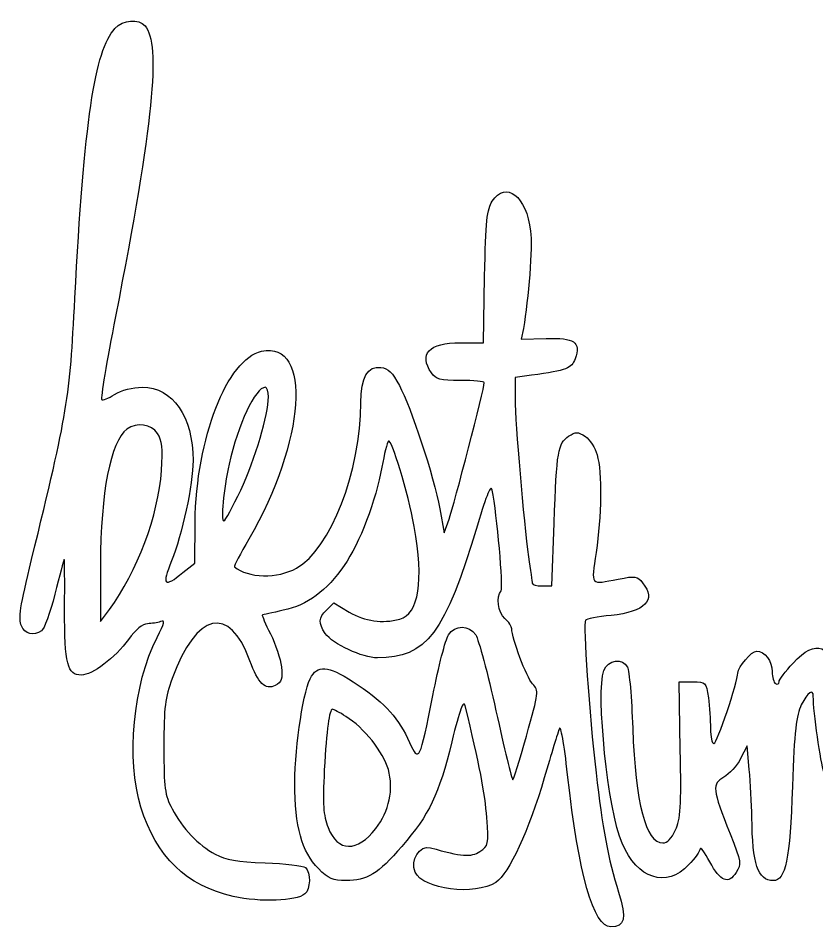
# Model space of a CAD drawing. Header units: centimetres. Extents: x -17.1 to 16.9, y -17.2 to 17.
# Drawn here: x -17.11 to -8.89, y -17.22 to -7.81 of the extents above; entities that cross this region are included whole.
import ezdxf

# ---------------------------------------------------------------- set-up
doc = ezdxf.new("R2010")
doc.units = ezdxf.units.CM
doc.header["$MEASUREMENT"] = 0
doc.layers.add('Layer 1', color=7, linetype='Continuous')

msp = doc.modelspace()

# ---------------------------------------------------------------- linework, layer by layer
at = {"layer": 'Layer 1'}
for points, knots in [([(-16.11489, -7.91281), (-16.32303, -8.13506), (-16.43239, -8.87589), (-16.52764, -10.68917), (-16.52764, -10.68917), (-16.58056, -11.74045), (-16.5982, -11.8357), (-16.97214, -13.38086), (-16.97214, -13.38086), (-17.09208, -13.86417), (-17.10972, -13.99117), (-17.07797, -14.06172), (-17.07797, -14.06172), (-17.03916, -14.14639), (-16.9545, -14.17108), (-16.86983, -14.11464), (-16.86983, -14.11464), (-16.84514, -14.10053), (-16.78164, -13.92767), (-16.73225, -13.73717), (-16.73225, -13.73717), (-16.68639, -13.54667), (-16.64053, -13.38439), (-16.637, -13.38086), (-16.637, -13.38086), (-16.63347, -13.37733), (-16.62994, -13.60664), (-16.63347, -13.89239), (-16.63347, -13.89239), (-16.63347, -14.45683), (-16.60525, -14.56972), (-16.46061, -14.56972), (-16.46061, -14.56972), (-16.34772, -14.56972), (-16.11489, -14.39333), (-15.97378, -14.20283), (-15.97378, -14.20283), (-15.8997, -14.10052), (-15.82914, -14.04408), (-15.77975, -14.04055), (-15.77975, -14.04055), (-15.73742, -14.04055), (-15.67744, -14.02997), (-15.64569, -14.01938), (-15.64569, -14.01938), (-15.5963, -13.99821), (-15.60336, -14.02996), (-15.68097, -14.18166), (-15.68097, -14.18166), (-15.92791, -14.66849), (-16.002, -15.44108), (-15.84678, -15.93144), (-15.84678, -15.93144), (-15.69156, -16.43944), (-15.37406, -16.74283), (-14.89781, -16.84866), (-14.89781, -16.84866), (-14.61559, -16.91216), (-14.2487, -16.89805), (-14.1605, -16.82397), (-14.1605, -16.82397), (-14.10053, -16.77458), (-14.097, -16.60172), (-14.15344, -16.55233), (-14.15344, -16.55233), (-14.17813, -16.53469), (-14.36511, -16.51), (-14.56972, -16.50294), (-14.56972, -16.50294), (-14.859, -16.49236), (-14.97189, -16.47119), (-15.08125, -16.41475), (-15.08125, -16.41475), (-15.25764, -16.3195), (-15.41992, -16.15017), (-15.52575, -15.94556), (-15.52575, -15.94556), (-15.60336, -15.80092), (-15.61042, -15.74095), (-15.61042, -15.31056), (-15.61042, -15.31056), (-15.61042, -14.89428), (-15.59984, -14.80609), (-15.52575, -14.605), (-15.52575, -14.605), (-15.27528, -13.92061), (-14.93661, -13.843), (-14.72494, -14.42156), (-14.72494, -14.42156), (-14.64027, -14.65792), (-14.56619, -14.72848), (-14.46388, -14.67556), (-14.46388, -14.67556), (-14.39685, -14.64028), (-14.38627, -14.61206), (-14.40038, -14.48506), (-14.40038, -14.48506), (-14.41096, -14.40392), (-14.46035, -14.25223), (-14.51327, -14.14639), (-14.51327, -14.14639), (-14.56619, -14.04408), (-14.60146, -13.95589), (-14.59794, -13.95236), (-14.59794, -13.95236), (-14.59088, -13.94883), (-14.49563, -13.92767), (-14.38275, -13.90297), (-14.38275, -13.90297), (-14.13228, -13.85005), (-13.93472, -13.70189), (-13.75481, -13.44083), (-13.75481, -13.44083), (-13.59606, -13.21505), (-13.42673, -12.76702), (-13.36675, -12.42836), (-13.36675, -12.42836), (-13.34206, -12.29783), (-13.31383, -12.17436), (-13.29972, -12.16025), (-13.29972, -12.16025), (-13.26797, -12.12497), (-13.09511, -12.69294), (-13.03514, -13.03867), (-13.03514, -13.03867), (-12.93283, -13.59959), (-12.98575, -13.94178), (-13.18331, -13.9947), (-13.18331, -13.9947), (-13.36323, -14.04056), (-13.53962, -14.01587), (-13.70189, -13.92062), (-13.70189, -13.92062), (-13.70189, -13.92062), (-13.86064, -13.82537), (-13.86064, -13.82537), (-13.86064, -13.82537), (-13.86064, -13.82537), (-13.93472, -13.89945), (-13.93472, -13.89945), (-13.93472, -13.89945), (-14.01939, -13.98412), (-14.02291, -14.03351), (-13.94883, -14.14287), (-13.94883, -14.14287), (-13.87475, -14.2487), (-13.5643, -14.39334), (-13.41261, -14.39334), (-13.41261, -14.39334), (-12.90461, -14.39334), (-12.71411, -14.13934), (-12.3825, -13.02456), (-12.3825, -13.02456), (-12.28372, -12.7), (-12.24492, -12.60123), (-12.23081, -12.66473), (-12.23081, -12.66473), (-12.18142, -12.91167), (-12.11439, -13.67367), (-12.13909, -13.7019), (-12.13909, -13.7019), (-12.19553, -13.7654), (-12.17084, -13.92062), (-12.10028, -13.98765), (-12.10028, -13.98765), (-12.06147, -14.02293), (-12.02972, -14.06879), (-12.02972, -14.09348), (-12.02972, -14.09348), (-12.02972, -14.18873), (-11.87803, -14.59442), (-11.81453, -14.66145), (-11.81453, -14.66145), (-11.7475, -14.73201), (-11.75103, -14.73906), (-11.87803, -15.19767), (-11.87803, -15.19767), (-11.94859, -15.4552), (-12.01209, -15.65628), (-12.01914, -15.64923), (-12.01914, -15.64923), (-12.02972, -15.64217), (-12.10733, -15.32115), (-12.192, -14.93662), (-12.192, -14.93662), (-12.27667, -14.55209), (-12.37192, -14.20284), (-12.40014, -14.15698), (-12.40014, -14.15698), (-12.4707, -14.05115), (-12.61181, -14.05115), (-12.68236, -14.15698), (-12.68236, -14.15698), (-12.71058, -14.20284), (-12.78467, -14.48154), (-12.84111, -14.7814), (-12.84111, -14.7814), (-12.97517, -15.45168), (-12.98575, -15.47637), (-13.081, -15.26471), (-13.081, -15.26471), (-13.19036, -15.01777), (-13.32794, -14.86607), (-13.61017, -14.67204), (-13.61017, -14.67204), (-13.89592, -14.48154), (-14.01234, -14.45685), (-14.08995, -14.58032), (-14.08995, -14.58032), (-14.17109, -14.70026), (-14.25928, -15.28235), (-14.26281, -15.68099), (-14.26281, -15.68099), (-14.26281, -16.12902), (-14.19225, -16.39007), (-14.01939, -16.56293), (-14.01939, -16.56293), (-13.91708, -16.66876), (-13.87122, -16.6864), (-13.73717, -16.6864), (-13.73717, -16.6864), (-13.51845, -16.6864), (-13.40556, -16.61937), (-13.16214, -16.33362), (-13.16214, -16.33362), (-12.87639, -16.00554), (-12.78114, -15.80445), (-12.64708, -15.25765), (-12.64708, -15.25765), (-12.56241, -14.91898), (-12.52714, -14.82373), (-12.5095, -14.88723), (-12.5095, -14.88723), (-12.36486, -15.47637), (-12.30136, -15.7974), (-12.28725, -16.03729), (-12.28725, -16.03729), (-12.26608, -16.31951), (-12.26961, -16.32657), (-12.35781, -16.38654), (-12.35781, -16.38654), (-12.44953, -16.44651), (-12.54478, -16.43946), (-12.86581, -16.34773), (-12.86581, -16.34773), (-12.97517, -16.31598), (-13.07748, -16.47826), (-13.02456, -16.5982), (-13.02456, -16.5982), (-12.94342, -16.77812), (-12.41073, -16.84514), (-12.192, -16.70403), (-12.192, -16.70403), (-12.06147, -16.61584), (-11.84981, -16.16428), (-11.69458, -15.62806), (-11.69458, -15.62806), (-11.62402, -15.38464), (-11.55347, -15.15534), (-11.53936, -15.12006), (-11.53936, -15.12006), (-11.52525, -15.08125), (-11.48997, -15.27175), (-11.45469, -15.59631), (-11.45469, -15.59631), (-11.3418, -16.62642), (-11.18658, -17.16264), (-11.01019, -17.16264), (-11.01019, -17.16264), (-10.86555, -17.16264), (-10.84438, -17.07445), (-10.92905, -16.80633), (-10.92905, -16.80633), (-11.03841, -16.46061), (-11.09838, -16.13958), (-11.16188, -15.57514), (-11.16188, -15.57514), (-11.23244, -14.96483), (-11.29594, -14.04408), (-11.27124, -14.00528), (-11.27124, -14.00528), (-11.26418, -13.99117), (-11.14424, -13.96647), (-11.00666, -13.95589), (-11.00666, -13.95589), (-10.65741, -13.92061), (-10.53747, -13.79714), (-10.6821, -13.62075), (-10.6821, -13.62075), (-10.73854, -13.55019), (-10.75618, -13.54667), (-10.93257, -13.58194), (-10.93257, -13.58194), (-11.2289, -13.63838), (-11.21126, -13.65602), (-11.16188, -13.30677), (-11.16188, -13.30677), (-11.10544, -12.93635), (-11.09838, -12.4848), (-11.1513, -12.30135), (-11.1513, -12.30135), (-11.16894, -12.23079), (-11.22538, -12.14613), (-11.27124, -12.11438), (-11.27124, -12.11438), (-11.35238, -12.06146), (-11.36649, -12.06146), (-11.4441, -12.11085), (-11.4441, -12.11085), (-11.55346, -12.18493), (-11.56757, -12.25549), (-11.59227, -13.00691), (-11.59227, -13.00691), (-11.59227, -13.00691), (-11.61696, -13.65249), (-11.61696, -13.65249), (-11.61696, -13.65249), (-11.61696, -13.65249), (-11.71927, -13.65249), (-11.71927, -13.65249), (-11.71927, -13.65249), (-11.77219, -13.65249), (-11.81805, -13.64191), (-11.81805, -13.62427), (-11.81805, -13.62427), (-11.81805, -13.61016), (-11.83569, -13.48669), (-11.85686, -13.35263), (-11.85686, -13.35263), (-11.90625, -12.9928), (-11.99444, -11.9768), (-11.99444, -11.7228), (-11.99444, -11.7228), (-11.99444, -11.7228), (-11.99444, -11.50408), (-11.99444, -11.50408), (-11.99444, -11.50408), (-11.99444, -11.50408), (-11.82511, -11.48291), (-11.82511, -11.48291), (-11.82511, -11.48291), (-11.45469, -11.42999), (-11.41589, -11.41235), (-11.37708, -11.31358), (-11.37708, -11.31358), (-11.31711, -11.13719), (-11.38414, -11.09486), (-11.67694, -11.10544), (-11.67694, -11.10544), (-11.67694, -11.10544), (-11.93094, -11.1125), (-11.93094, -11.1125), (-11.93094, -11.1125), (-11.93094, -11.1125), (-11.90977, -10.99961), (-11.90977, -10.99961), (-11.90977, -10.99961), (-11.85685, -10.69622), (-11.81452, -10.16), (-11.83569, -9.99772), (-11.83569, -9.99772), (-11.87802, -9.63789), (-12.08969, -9.47561), (-12.2308, -9.6908), (-12.2308, -9.6908), (-12.28372, -9.77194), (-12.29783, -9.88836), (-12.30841, -10.46691), (-12.30841, -10.46691), (-12.30841, -10.46691), (-12.31899, -11.14777), (-12.31899, -11.14777), (-12.31899, -11.14777), (-12.31899, -11.14777), (-12.55888, -11.14777), (-12.55888, -11.14777), (-12.55888, -11.14777), (-12.87991, -11.14777), (-12.9928, -11.26419), (-12.85521, -11.45821), (-12.85521, -11.45821), (-12.80935, -11.52524), (-12.77054, -11.53582), (-12.55535, -11.53582), (-12.55535, -11.53582), (-12.42129, -11.53582), (-12.31193, -11.5464), (-12.31193, -11.56051), (-12.31193, -11.56051), (-12.31193, -11.61343), (-12.6259, -12.82698), (-12.67529, -12.96457), (-12.67529, -12.96457), (-12.67529, -12.96457), (-12.72468, -13.10568), (-12.72468, -13.10568), (-12.72468, -13.10568), (-12.72468, -13.10568), (-12.77054, -12.85874), (-12.77054, -12.85874), (-12.77054, -12.85874), (-12.83404, -12.52007), (-13.06687, -11.80393), (-13.18682, -11.58874), (-13.18682, -11.58874), (-13.25738, -11.45468), (-13.30324, -11.40882), (-13.37732, -11.40177), (-13.37732, -11.40177), (-13.5149, -11.38413), (-13.58193, -11.50408), (-13.58193, -11.76513), (-13.58193, -11.76513), (-13.58193, -12.46716), (-13.8959, -13.27149), (-14.24515, -13.46905), (-14.24515, -13.46905), (-14.43918, -13.57841), (-14.74962, -13.57136), (-14.88368, -13.45494), (-14.88368, -13.45494), (-14.89074, -13.44788), (-14.82371, -13.32088), (-14.73551, -13.16919), (-14.73551, -13.16919), (-14.15343, -12.1673), (-14.08287, -11.12308), (-14.60498, -11.23597), (-14.60498, -11.23597), (-14.96129, -11.31358), (-15.27879, -12.13203), (-15.28937, -12.99633), (-15.28937, -12.99633), (-15.28937, -12.99633), (-15.2929, -13.41614), (-15.2929, -13.41614), (-15.2929, -13.41614), (-15.2929, -13.41614), (-15.41637, -13.51492), (-15.41637, -13.51492), (-15.41637, -13.51492), (-15.60687, -13.67367), (-15.63509, -13.64545), (-15.53279, -13.39498), (-15.53279, -13.39498), (-15.42343, -13.1304), (-15.31054, -12.60476), (-15.31054, -12.36134), (-15.31054, -12.36134), (-15.31054, -11.90978), (-15.51868, -11.6064), (-15.83265, -11.6064), (-15.83265, -11.6064), (-15.93848, -11.6064), (-16.04079, -11.63462), (-16.1184, -11.68048), (-16.1184, -11.68048), (-16.1819, -11.71929), (-16.2454, -11.74398), (-16.25246, -11.7334), (-16.25246, -11.7334), (-16.26304, -11.72282), (-16.19954, -11.33829), (-16.10782, -10.87615), (-16.10782, -10.87615), (-15.71976, -8.8759), (-15.63863, -8.08215), (-15.80443, -7.88459), (-15.80443, -7.88459), (-15.87146, -7.80698), (-16.03021, -7.82109), (-16.11487, -7.91281), (-16.11487, -7.91281), (-16.11487, -7.91281), (-16.11489, -7.91281), (-16.11489, -7.91281)], [0, 0, 0, 0, 0.0083333, 0.0083333, 0.0083333, 0.0083333, 0.0166667, 0.0166667, 0.0166667, 0.0166667, 0.025, 0.025, 0.025, 0.025, 0.0333333, 0.0333333, 0.0333333, 0.0333333, 0.0416667, 0.0416667, 0.0416667, 0.0416667, 0.05, 0.05, 0.05, 0.05, 0.0583333, 0.0583333, 0.0583333, 0.0583333, 0.0666667, 0.0666667, 0.0666667, 0.0666667, 0.075, 0.075, 0.075, 0.075, 0.0833333, 0.0833333, 0.0833333, 0.0833333, 0.0916667, 0.0916667, 0.0916667, 0.0916667, 0.1, 0.1, 0.1, 0.1, 0.1083333, 0.1083333, 0.1083333, 0.1083333, 0.1166667, 0.1166667, 0.1166667, 0.1166667, 0.125, 0.125, 0.125, 0.125, 0.1333333, 0.1333333, 0.1333333, 0.1333333, 0.1416667, 0.1416667, 0.1416667, 0.1416667, 0.15, 0.15, 0.15, 0.15, 0.1583333, 0.1583333, 0.1583333, 0.1583333, 0.1666667, 0.1666667, 0.1666667, 0.1666667, 0.175, 0.175, 0.175, 0.175, 0.1833333, 0.1833333, 0.1833333, 0.1833333, 0.1916667, 0.1916667, 0.1916667, 0.1916667, 0.2, 0.2, 0.2, 0.2, 0.2083333, 0.2083333, 0.2083333, 0.2083333, 0.2166667, 0.2166667, 0.2166667, 0.2166667, 0.225, 0.225, 0.225, 0.225, 0.2333333, 0.2333333, 0.2333333, 0.2333333, 0.2416667, 0.2416667, 0.2416667, 0.2416667, 0.25, 0.25, 0.25, 0.25, 0.2583333, 0.2583333, 0.2583333, 0.2583333, 0.2666667, 0.2666667, 0.2666667, 0.2666667, 0.275, 0.275, 0.275, 0.275, 0.2833333, 0.2833333, 0.2833333, 0.2833333, 0.2916667, 0.2916667, 0.2916667, 0.2916667, 0.3, 0.3, 0.3, 0.3, 0.3083333, 0.3083333, 0.3083333, 0.3083333, 0.3166667, 0.3166667, 0.3166667, 0.3166667, 0.325, 0.325, 0.325, 0.325, 0.3333333, 0.3333333, 0.3333333, 0.3333333, 0.3416667, 0.3416667, 0.3416667, 0.3416667, 0.35, 0.35, 0.35, 0.35, 0.3583333, 0.3583333, 0.3583333, 0.3583333, 0.3666667, 0.3666667, 0.3666667, 0.3666667, 0.375, 0.375, 0.375, 0.375, 0.3833333, 0.3833333, 0.3833333, 0.3833333, 0.3916667, 0.3916667, 0.3916667, 0.3916667, 0.4, 0.4, 0.4, 0.4, 0.4083333, 0.4083333, 0.4083333, 0.4083333, 0.4166667, 0.4166667, 0.4166667, 0.4166667, 0.425, 0.425, 0.425, 0.425, 0.4333333, 0.4333333, 0.4333333, 0.4333333, 0.4416667, 0.4416667, 0.4416667, 0.4416667, 0.45, 0.45, 0.45, 0.45, 0.4583333, 0.4583333, 0.4583333, 0.4583333, 0.4666667, 0.4666667, 0.4666667, 0.4666667, 0.475, 0.475, 0.475, 0.475, 0.4833333, 0.4833333, 0.4833333, 0.4833333, 0.4916667, 0.4916667, 0.4916667, 0.4916667, 0.5, 0.5, 0.5, 0.5, 0.5083333, 0.5083333, 0.5083333, 0.5083333, 0.5166667, 0.5166667, 0.5166667, 0.5166667, 0.525, 0.525, 0.525, 0.525, 0.5333333, 0.5333333, 0.5333333, 0.5333333, 0.5416667, 0.5416667, 0.5416667, 0.5416667, 0.55, 0.55, 0.55, 0.55, 0.5583333, 0.5583333, 0.5583333, 0.5583333, 0.5666667, 0.5666667, 0.5666667, 0.5666667, 0.575, 0.575, 0.575, 0.575, 0.5833333, 0.5833333, 0.5833333, 0.5833333, 0.5916667, 0.5916667, 0.5916667, 0.5916667, 0.6, 0.6, 0.6, 0.6, 0.6083333, 0.6083333, 0.6083333, 0.6083333, 0.6166667, 0.6166667, 0.6166667, 0.6166667, 0.625, 0.625, 0.625, 0.625, 0.6333333, 0.6333333, 0.6333333, 0.6333333, 0.6416667, 0.6416667, 0.6416667, 0.6416667, 0.65, 0.65, 0.65, 0.65, 0.6583333, 0.6583333, 0.6583333, 0.6583333, 0.6666667, 0.6666667, 0.6666667, 0.6666667, 0.675, 0.675, 0.675, 0.675, 0.6833333, 0.6833333, 0.6833333, 0.6833333, 0.6916667, 0.6916667, 0.6916667, 0.6916667, 0.7, 0.7, 0.7, 0.7, 0.7083333, 0.7083333, 0.7083333, 0.7083333, 0.7166667, 0.7166667, 0.7166667, 0.7166667, 0.725, 0.725, 0.725, 0.725, 0.7333333, 0.7333333, 0.7333333, 0.7333333, 0.7416667, 0.7416667, 0.7416667, 0.7416667, 0.75, 0.75, 0.75, 0.75, 0.7583333, 0.7583333, 0.7583333, 0.7583333, 0.7666667, 0.7666667, 0.7666667, 0.7666667, 0.775, 0.775, 0.775, 0.775, 0.7833333, 0.7833333, 0.7833333, 0.7833333, 0.7916667, 0.7916667, 0.7916667, 0.7916667, 0.8, 0.8, 0.8, 0.8, 0.8083333, 0.8083333, 0.8083333, 0.8083333, 0.8166667, 0.8166667, 0.8166667, 0.8166667, 0.825, 0.825, 0.825, 0.825, 0.8333333, 0.8333333, 0.8333333, 0.8333333, 0.8416667, 0.8416667, 0.8416667, 0.8416667, 0.85, 0.85, 0.85, 0.85, 0.8583333, 0.8583333, 0.8583333, 0.8583333, 0.8666667, 0.8666667, 0.8666667, 0.8666667, 0.875, 0.875, 0.875, 0.875, 0.8833333, 0.8833333, 0.8833333, 0.8833333, 0.8916667, 0.8916667, 0.8916667, 0.8916667, 0.9, 0.9, 0.9, 0.9, 0.9083333, 0.9083333, 0.9083333, 0.9083333, 0.9166667, 0.9166667, 0.9166667, 0.9166667, 0.925, 0.925, 0.925, 0.925, 0.9333333, 0.9333333, 0.9333333, 0.9333333, 0.9416667, 0.9416667, 0.9416667, 0.9416667, 0.95, 0.95, 0.95, 0.95, 0.9583333, 0.9583333, 0.9583333, 0.9583333, 0.9666667, 0.9666667, 0.9666667, 0.9666667, 0.975, 0.975, 0.975, 0.975, 0.9833333, 0.9833333, 0.9833333, 0.9833333, 1, 1, 1, 1]), ([(-14.53445, -11.70517), (-14.53445, -11.88861), (-14.66851, -12.34017), (-14.8202, -12.66473), (-14.8202, -12.66473), (-14.90134, -12.83759), (-14.97895, -12.98223), (-14.99306, -12.98223), (-14.99306, -12.98223), (-15.02834, -12.98223), (-14.99659, -12.6612), (-14.94014, -12.39662), (-14.94014, -12.39662), (-14.84842, -11.99093), (-14.6685, -11.6064), (-14.5662, -11.6064), (-14.5662, -11.6064), (-14.54856, -11.6064), (-14.53445, -11.65226), (-14.53445, -11.70518), (-14.53445, -11.70518), (-14.53445, -11.70518), (-14.53445, -11.70517), (-14.53445, -11.70517)], [0, 0, 0, 0, 0.1428571, 0.1428571, 0.1428571, 0.1428571, 0.2857143, 0.2857143, 0.2857143, 0.2857143, 0.4285714, 0.4285714, 0.4285714, 0.4285714, 0.5714286, 0.5714286, 0.5714286, 0.5714286, 0.7142857, 0.7142857, 0.7142857, 0.7142857, 1, 1, 1, 1]), ([(-15.67745, -12.08264), (-15.62806, -12.15672), (-15.62101, -12.23081), (-15.63512, -12.46364), (-15.63512, -12.46364), (-15.66687, -12.92225), (-15.88559, -13.50786), (-16.17134, -13.89592), (-16.17134, -13.89592), (-16.17134, -13.89592), (-16.26306, -14.01939), (-16.26306, -14.01939), (-16.26306, -14.01939), (-16.26306, -14.01939), (-16.26306, -13.43378), (-16.26306, -13.43378), (-16.26306, -13.43378), (-16.26306, -12.68589), (-16.16075, -12.16731), (-15.99142, -12.03678), (-15.99142, -12.03678), (-15.88911, -11.9627), (-15.74095, -11.98386), (-15.67745, -12.08264)], [0, 0, 0, 0, 0.1428571, 0.1428571, 0.1428571, 0.1428571, 0.2857143, 0.2857143, 0.2857143, 0.2857143, 0.4285714, 0.4285714, 0.4285714, 0.4285714, 0.5714286, 0.5714286, 0.5714286, 0.5714286, 0.7142857, 0.7142857, 0.7142857, 0.7142857, 1, 1, 1, 1]), ([(-8.24442, -14.11817), (-8.33261, -14.21342), (-8.43139, -14.4145), (-8.51959, -14.66498), (-8.51959, -14.66498), (-8.5584, -14.76729), (-8.5972, -14.85195), (-8.60778, -14.85195), (-8.60778, -14.85195), (-8.61836, -14.85195), (-8.64659, -14.7567), (-8.66775, -14.63676), (-8.66775, -14.63676), (-8.74183, -14.25223), (-8.89353, -14.18873), (-9.13342, -14.44626), (-9.13342, -14.44626), (-9.21103, -14.53093), (-9.27806, -14.61912), (-9.27806, -14.64029), (-9.27806, -14.64029), (-9.27806, -14.66146), (-9.29217, -14.66851), (-9.31334, -14.65793), (-9.31334, -14.65793), (-9.33098, -14.64735), (-9.34862, -14.5909), (-9.34862, -14.53446), (-9.34862, -14.53446), (-9.34862, -14.42863), (-9.42623, -14.32279), (-9.50737, -14.32279), (-9.50737, -14.32279), (-9.56029, -14.32279), (-9.7014, -14.48507), (-9.7014, -14.54857), (-9.7014, -14.54857), (-9.7014, -14.64029), (-9.91659, -15.27529), (-9.94834, -15.27529), (-9.94834, -15.27529), (-9.96951, -15.27529), (-9.98362, -15.20473), (-9.98362, -15.12007), (-9.98362, -15.12007), (-9.98362, -15.0354), (-9.9942, -14.89429), (-10.00479, -14.80257), (-10.00479, -14.80257), (-10.02948, -14.64029), (-10.02948, -14.64029), (-10.16707, -14.64029), (-10.16707, -14.64029), (-10.16707, -14.64029), (-10.30465, -14.64029), (-10.30465, -14.64029), (-10.30465, -14.64029), (-10.30465, -14.64029), (-10.29407, -15.33526), (-10.29407, -15.33526), (-10.29407, -15.33526), (-10.28349, -15.93145), (-10.29054, -16.0514), (-10.34346, -16.16429), (-10.34346, -16.16429), (-10.38579, -16.25601), (-10.42813, -16.29835), (-10.47399, -16.29835), (-10.47399, -16.29835), (-10.65038, -16.29835), (-10.75621, -15.89266), (-10.78443, -15.11654), (-10.78443, -15.11654), (-10.79501, -14.8061), (-10.81971, -14.52387), (-10.83735, -14.4886), (-10.83735, -14.4886), (-10.88674, -14.38982), (-11.03843, -14.41099), (-11.08077, -14.52388), (-11.08077, -14.52388), (-11.16544, -14.74966), (-11.03844, -15.97027), (-10.8938, -16.30188), (-10.8938, -16.30188), (-10.73858, -16.66877), (-10.43519, -16.76755), (-10.20941, -16.52413), (-10.20941, -16.52413), (-10.14238, -16.4571), (-10.08947, -16.37949), (-10.08947, -16.35832), (-10.08947, -16.35832), (-10.08947, -16.33363), (-10.04361, -16.3936), (-9.99069, -16.49238), (-9.99069, -16.49238), (-9.88133, -16.69699), (-9.80019, -16.72874), (-9.71905, -16.60174), (-9.71905, -16.60174), (-9.66261, -16.51707), (-9.66613, -16.49943), (-9.78255, -16.2031), (-9.78255, -16.2031), (-9.96599, -15.74096), (-9.96952, -15.69157), (-9.84605, -15.62102), (-9.84605, -15.62102), (-9.78961, -15.58927), (-9.71199, -15.5046), (-9.67319, -15.43052), (-9.67319, -15.43052), (-9.67319, -15.43052), (-9.60616, -15.29999), (-9.60616, -15.29999), (-9.60616, -15.29999), (-9.60616, -15.29999), (-9.58499, -15.54341), (-9.58499, -15.54341), (-9.58499, -15.54341), (-9.57088, -15.67747), (-9.5603, -15.89619), (-9.55677, -16.03377), (-9.55677, -16.03377), (-9.55324, -16.5206), (-9.4968, -16.68288), (-9.33805, -16.68641), (-9.33805, -16.68641), (-9.21105, -16.68641), (-9.16519, -16.47122), (-9.14049, -15.71627), (-9.14049, -15.71627), (-9.11932, -15.13771), (-9.10168, -14.98602), (-9.04877, -14.87666), (-9.04877, -14.87666), (-8.98174, -14.74613), (-8.9253, -14.70733), (-8.9253, -14.78847), (-8.9253, -14.78847), (-8.9253, -14.94369), (-8.84769, -15.48344), (-8.81594, -15.56458), (-8.81594, -15.56458), (-8.77008, -15.67747), (-8.696, -15.71275), (-8.6078, -15.66336), (-8.6078, -15.66336), (-8.53724, -15.62455), (-8.5443, -15.64572), (-8.33616, -15.046), (-8.33616, -15.046), (-8.24797, -14.792), (-8.1633, -14.57328), (-8.14919, -14.55564), (-8.14919, -14.55564), (-8.10686, -14.51331), (-8.08216, -14.80964), (-8.06452, -15.62808), (-8.06452, -15.62808), (-8.05041, -16.20311), (-8.03277, -16.40772), (-7.97633, -16.62997), (-7.97633, -16.62997), (-7.85991, -17.06741), (-7.73997, -17.22264), (-7.59886, -17.10622), (-7.59886, -17.10622), (-7.54594, -17.06036), (-7.54594, -16.91572), (-7.59533, -16.79225), (-7.59533, -16.79225), (-7.61297, -16.75697), (-7.57064, -16.70053), (-7.47539, -16.61939), (-7.47539, -16.61939), (-7.34133, -16.51003), (-7.33075, -16.5065), (-7.26725, -16.56295), (-7.26725, -16.56295), (-7.16847, -16.65114), (-6.95328, -16.71817), (-6.75572, -16.71817), (-6.75572, -16.71817), (-6.41705, -16.7217), (-6.03253, -16.46417), (-6.03253, -16.23839), (-6.03253, -16.23839), (-6.03253, -16.04436), (-6.13131, -16.03025), (-6.3465, -16.19253), (-6.3465, -16.19253), (-6.6005, -16.38303), (-6.75219, -16.40772), (-7.03794, -16.29836), (-7.03794, -16.29836), (-7.03794, -16.29836), (-7.12966, -16.26308), (-7.12966, -16.26308), (-7.12966, -16.26308), (-7.12966, -16.26308), (-7.0203, -16.1008), (-7.0203, -16.1008), (-7.0203, -16.1008), (-6.74513, -15.70216), (-6.45586, -14.88724), (-6.45586, -14.50977), (-6.45586, -14.50977), (-6.45586, -14.10408), (-6.72397, -13.91358), (-6.9815, -14.1323), (-6.9815, -14.1323), (-7.11908, -14.24872), (-7.31664, -14.65088), (-7.41189, -15.01072), (-7.41189, -15.01072), (-7.46833, -15.21533), (-7.4895, -15.41641), (-7.49656, -15.7445), (-7.49656, -15.7445), (-7.50362, -16.18547), (-7.50714, -16.20311), (-7.59887, -16.29131), (-7.59887, -16.29131), (-7.73998, -16.43242), (-7.76115, -16.36187), (-7.76115, -15.75156), (-7.76115, -15.75156), (-7.76468, -15.1095), (-7.81054, -14.55564), (-7.88462, -14.30164), (-7.88462, -14.30164), (-7.9587, -14.04058), (-8.10687, -13.9665), (-8.24445, -14.1182), (-8.24445, -14.1182), (-8.24445, -14.1182), (-8.24442, -14.11817), (-8.24442, -14.11817)], [0, 0, 0, 0, 0.0163934, 0.0163934, 0.0163934, 0.0163934, 0.0327869, 0.0327869, 0.0327869, 0.0327869, 0.0491803, 0.0491803, 0.0491803, 0.0491803, 0.0655738, 0.0655738, 0.0655738, 0.0655738, 0.0819672, 0.0819672, 0.0819672, 0.0819672, 0.0983607, 0.0983607, 0.0983607, 0.0983607, 0.1147541, 0.1147541, 0.1147541, 0.1147541, 0.1311475, 0.1311475, 0.1311475, 0.1311475, 0.147541, 0.147541, 0.147541, 0.147541, 0.1639344, 0.1639344, 0.1639344, 0.1639344, 0.1803279, 0.1803279, 0.1803279, 0.1803279, 0.1967213, 0.1967213, 0.1967213, 0.1967213, 0.2131148, 0.2131148, 0.2131148, 0.2131148, 0.2295082, 0.2295082, 0.2295082, 0.2295082, 0.2459016, 0.2459016, 0.2459016, 0.2459016, 0.2622951, 0.2622951, 0.2622951, 0.2622951, 0.2786885, 0.2786885, 0.2786885, 0.2786885, 0.295082, 0.295082, 0.295082, 0.295082, 0.3114754, 0.3114754, 0.3114754, 0.3114754, 0.3278689, 0.3278689, 0.3278689, 0.3278689, 0.3442623, 0.3442623, 0.3442623, 0.3442623, 0.3606557, 0.3606557, 0.3606557, 0.3606557, 0.3770492, 0.3770492, 0.3770492, 0.3770492, 0.3934426, 0.3934426, 0.3934426, 0.3934426, 0.4098361, 0.4098361, 0.4098361, 0.4098361, 0.4262295, 0.4262295, 0.4262295, 0.4262295, 0.442623, 0.442623, 0.442623, 0.442623, 0.4590164, 0.4590164, 0.4590164, 0.4590164, 0.4754098, 0.4754098, 0.4754098, 0.4754098, 0.4918033, 0.4918033, 0.4918033, 0.4918033, 0.5081967, 0.5081967, 0.5081967, 0.5081967, 0.5245902, 0.5245902, 0.5245902, 0.5245902, 0.5409836, 0.5409836, 0.5409836, 0.5409836, 0.557377, 0.557377, 0.557377, 0.557377, 0.5737705, 0.5737705, 0.5737705, 0.5737705, 0.5901639, 0.5901639, 0.5901639, 0.5901639, 0.6065574, 0.6065574, 0.6065574, 0.6065574, 0.6229508, 0.6229508, 0.6229508, 0.6229508, 0.6393443, 0.6393443, 0.6393443, 0.6393443, 0.6557377, 0.6557377, 0.6557377, 0.6557377, 0.6721311, 0.6721311, 0.6721311, 0.6721311, 0.6885246, 0.6885246, 0.6885246, 0.6885246, 0.704918, 0.704918, 0.704918, 0.704918, 0.7213115, 0.7213115, 0.7213115, 0.7213115, 0.7377049, 0.7377049, 0.7377049, 0.7377049, 0.7540984, 0.7540984, 0.7540984, 0.7540984, 0.7704918, 0.7704918, 0.7704918, 0.7704918, 0.7868852, 0.7868852, 0.7868852, 0.7868852, 0.8032787, 0.8032787, 0.8032787, 0.8032787, 0.8196721, 0.8196721, 0.8196721, 0.8196721, 0.8360656, 0.8360656, 0.8360656, 0.8360656, 0.852459, 0.852459, 0.852459, 0.852459, 0.8688525, 0.8688525, 0.8688525, 0.8688525, 0.8852459, 0.8852459, 0.8852459, 0.8852459, 0.9016393, 0.9016393, 0.9016393, 0.9016393, 0.9180328, 0.9180328, 0.9180328, 0.9180328, 0.9344262, 0.9344262, 0.9344262, 0.9344262, 0.9508197, 0.9508197, 0.9508197, 0.9508197, 0.9672131, 0.9672131, 0.9672131, 0.9672131, 1, 1, 1, 1]), ([(-13.73717, -14.99658), (-13.55373, -15.10947), (-13.34911, -15.36347), (-13.29973, -15.54339), (-13.29973, -15.54339), (-13.24329, -15.74447), (-13.28915, -15.97025), (-13.43026, -16.15017), (-13.43026, -16.15017), (-13.61723, -16.39711), (-13.82184, -16.39359), (-13.92062, -16.13959), (-13.92062, -16.13959), (-13.97001, -16.00553), (-13.97706, -15.91028), (-13.95943, -15.54692), (-13.95943, -15.54692), (-13.93474, -15.12359), (-13.91004, -14.9225), (-13.87476, -14.9225), (-13.87476, -14.9225), (-13.86418, -14.9225), (-13.80068, -14.95425), (-13.73718, -14.99658), (-13.73718, -14.99658), (-13.73718, -14.99658), (-13.73717, -14.99658), (-13.73717, -14.99658)], [0, 0, 0, 0, 0.125, 0.125, 0.125, 0.125, 0.25, 0.25, 0.25, 0.25, 0.375, 0.375, 0.375, 0.375, 0.5, 0.5, 0.5, 0.5, 0.625, 0.625, 0.625, 0.625, 0.75, 0.75, 0.75, 0.75, 1, 1, 1, 1])]:
    msp.add_open_spline(points, degree=3, knots=knots, dxfattribs=at)

doc.saveas('drawing.dxf')
